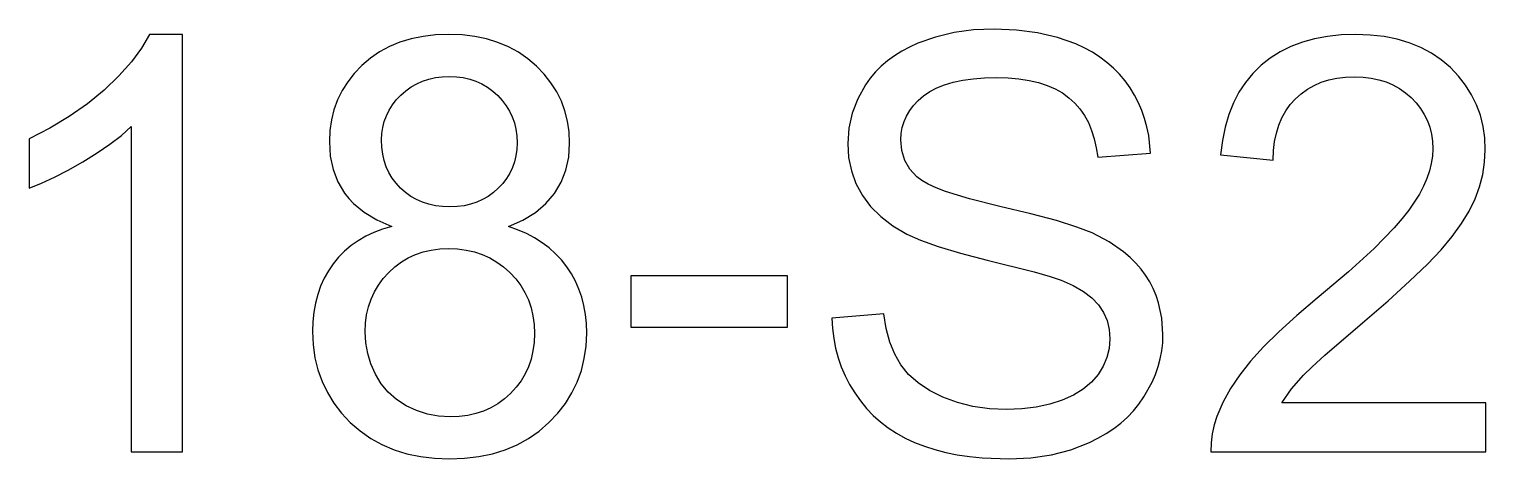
# Model space of a CAD drawing. Header units: millimetres. Extents: x -2.51 to 2.51, y -0.74 to 0.74.
import ezdxf

# ---------------------------------------------------------------- set-up
doc = ezdxf.new("R2010")
doc.units = ezdxf.units.MM
doc.layers.add('LASER_MARK', color=7, linetype='Continuous')

msp = doc.modelspace()

# ---------------------------------------------------------------- linework, layer by layer
at = {"layer": 'LASER_MARK'}
for points in [[(-1.979492, -0.71582), (-1.979492, 0.72168), (-2.092773, 0.72168), (-2.119751, 0.674927), (-2.154785, 0.627441), (-2.197876, 0.579224), (-2.249023, 0.530273), (-2.306519, 0.482788), (-2.368652, 0.438965), (-2.435425, 0.398804), (-2.506836, 0.362305), (-2.506836, 0.192383), (-2.464508, 0.209412), (-2.419556, 0.230225), (-2.371979, 0.254822), (-2.321777, 0.283203), (-2.272736, 0.313477), (-2.228638, 0.34375), (-2.189484, 0.374023), (-2.155273, 0.404297), (-2.155273, -0.71582)], [(-1.420898, 0.174805), (-1.40683, 0.156784), (-1.390991, 0.139832), (-1.354004, 0.109131), (-1.309937, 0.082703), (-1.258789, 0.060547), (-1.290565, 0.051064), (-1.320465, 0.039703), (-1.348488, 0.026466), (-1.374634, 0.011353), (-1.398903, -0.005638), (-1.421295, -0.024506), (-1.441811, -0.04525), (-1.460449, -0.067871), (-1.477043, -0.09214), (-1.491425, -0.117828), (-1.503593, -0.144936), (-1.51355, -0.173462), (-1.521294, -0.203407), (-1.526825, -0.234772), (-1.530144, -0.267555), (-1.53125, -0.301758), (-1.529221, -0.347664), (-1.523132, -0.391632), (-1.512985, -0.433662), (-1.498779, -0.473755), (-1.480515, -0.511909), (-1.458191, -0.548126), (-1.431808, -0.582405), (-1.401367, -0.614746), (-1.367615, -0.644157), (-1.331299, -0.669647), (-1.292419, -0.691216), (-1.250977, -0.708862), (-1.20697, -0.722588), (-1.1604, -0.732391), (-1.111267, -0.738274), (-1.05957, -0.740234), (-1.007874, -0.738281), (-0.95874, -0.732422), (-0.91217, -0.722656), (-0.868164, -0.708984), (-0.826721, -0.691406), (-0.787842, -0.669922), (-0.751526, -0.644531), (-0.717773, -0.615234), (-0.687332, -0.583069), (-0.66095, -0.549072), (-0.638626, -0.513245), (-0.620361, -0.475586), (-0.606155, -0.436096), (-0.596008, -0.394775), (-0.58992, -0.351624), (-0.587891, -0.306641), (-0.588966, -0.274017), (-0.592194, -0.242554), (-0.597572, -0.21225), (-0.605103, -0.183105), (-0.614784, -0.155121), (-0.626617, -0.128296), (-0.640602, -0.102631), (-0.656738, -0.078125), (-0.674934, -0.055023), (-0.695099, -0.033569), (-0.717232, -0.013763), (-0.741333, 0.004395), (-0.767403, 0.020905), (-0.795441, 0.035767), (-0.825447, 0.048981), (-0.857422, 0.060547), (-0.807587, 0.082672), (-0.764526, 0.109009), (-0.728241, 0.139557), (-0.69873, 0.174316), (-0.675873, 0.212799), (-0.659546, 0.254517), (-0.64975, 0.299469), (-0.646484, 0.347656), (-0.64827, 0.385979), (-0.653625, 0.422821), (-0.662552, 0.458183), (-0.675049, 0.492065), (-0.691116, 0.524467), (-0.710754, 0.555389), (-0.733963, 0.584831), (-0.760742, 0.612793), (-0.790451, 0.638313), (-0.822449, 0.660431), (-0.856735, 0.679146), (-0.893311, 0.694458), (-0.932175, 0.706367), (-0.973328, 0.714874), (-1.016769, 0.719978), (-1.0625, 0.72168), (-1.107971, 0.720016), (-1.151123, 0.715027), (-1.191956, 0.706711), (-1.230469, 0.695068), (-1.266663, 0.680099), (-1.300537, 0.661804), (-1.332092, 0.640182), (-1.361328, 0.615234), (-1.38765, 0.587845), (-1.410461, 0.558899), (-1.429764, 0.528397), (-1.445557, 0.496338), (-1.45784, 0.462723), (-1.466614, 0.427551), (-1.471878, 0.390823), (-1.473633, 0.352539), (-1.470337, 0.302612), (-1.460449, 0.256348), (-1.44397, 0.213745)], [(0.43457, -0.240234), (0.255859, -0.255859), (0.257942, -0.291283), (0.262238, -0.325775), (0.268745, -0.359337), (0.277466, -0.391968), (0.288399, -0.423668), (0.301544, -0.454437), (0.316902, -0.484276), (0.334473, -0.513184), (0.354034, -0.540733), (0.375366, -0.566498), (0.398468, -0.590477), (0.42334, -0.612671), (0.449982, -0.63308), (0.478394, -0.651703), (0.508575, -0.668541), (0.540527, -0.683594), (0.574348, -0.696869), (0.610138, -0.708374), (0.647896, -0.718109), (0.687622, -0.726074), (0.729317, -0.732269), (0.77298, -0.736694), (0.866211, -0.740234), (0.940948, -0.736725), (1.011841, -0.726196), (1.078888, -0.708649), (1.14209, -0.684082), (1.171837, -0.669342), (1.199799, -0.653198), (1.225975, -0.635651), (1.250366, -0.616699), (1.272972, -0.596344), (1.293793, -0.574585), (1.312828, -0.551422), (1.330078, -0.526855), (1.358704, -0.475494), (1.369949, -0.449196), (1.37915, -0.422485), (1.386307, -0.395363), (1.391418, -0.367828), (1.394485, -0.339882), (1.395508, -0.311523), (1.391785, -0.255585), (1.380615, -0.203003), (1.372238, -0.177971), (1.362, -0.153778), (1.349899, -0.130424), (1.335938, -0.10791), (1.320023, -0.086296), (1.302063, -0.065643), (1.282059, -0.045952), (1.26001, -0.027222), (1.209778, 0.007355), (1.151367, 0.038086), (1.099335, 0.058441), (1.029175, 0.080444), (0.940887, 0.104095), (0.834473, 0.129395), (0.730011, 0.155365), (0.647583, 0.18103), (0.614632, 0.193748), (0.587189, 0.20639), (0.565254, 0.218956), (0.548828, 0.231445), (0.524475, 0.258057), (0.50708, 0.288086), (0.496643, 0.321533), (0.493164, 0.358398), (0.494392, 0.380211), (0.498077, 0.401215), (0.504219, 0.42141), (0.512817, 0.440796), (0.523872, 0.459373), (0.537384, 0.477142), (0.553352, 0.494102), (0.571777, 0.510254), (0.592888, 0.525017), (0.616913, 0.537811), (0.643852, 0.548637), (0.673706, 0.557495), (0.706474, 0.564384), (0.742157, 0.569305), (0.780754, 0.572258), (0.822266, 0.573242), (0.862267, 0.572159), (0.89975, 0.568909), (0.934715, 0.563492), (0.967163, 0.555908), (0.997093, 0.546158), (1.024506, 0.534241), (1.0494, 0.520157), (1.071777, 0.503906), (1.091805, 0.485535), (1.10965, 0.465088), (1.125313, 0.442566), (1.138794, 0.417969), (1.150093, 0.391296), (1.15921, 0.362549), (1.166145, 0.331726), (1.170898, 0.298828), (1.352539, 0.3125), (1.346313, 0.37384), (1.340363, 0.403275), (1.33252, 0.431885), (1.322784, 0.459671), (1.311157, 0.486633), (1.297638, 0.512772), (1.282227, 0.538086), (1.264992, 0.562233), (1.246002, 0.584869), (1.225258, 0.605995), (1.202759, 0.62561), (1.178505, 0.643715), (1.152496, 0.660309), (1.124733, 0.675392), (1.095215, 0.688965), (1.032074, 0.711395), (0.964233, 0.727417), (0.891693, 0.73703), (0.814453, 0.740234), (0.743835, 0.737183), (0.676514, 0.728027), (0.612488, 0.712769), (0.551758, 0.691406), (0.523102, 0.67849), (0.496216, 0.664154), (0.4711, 0.648399), (0.447754, 0.631226), (0.426178, 0.612633), (0.406372, 0.592621), (0.388336, 0.57119), (0.37207, 0.54834), (0.345154, 0.500336), (0.325928, 0.450562), (0.314392, 0.399017), (0.310547, 0.345703), (0.31369, 0.297577), (0.32312, 0.251831), (0.338837, 0.208466), (0.36084, 0.16748), (0.389252, 0.129303), (0.424194, 0.09436), (0.465668, 0.062653), (0.513672, 0.03418), (0.560608, 0.012848), (0.622314, -0.009155), (0.698792, -0.03183), (0.790039, -0.055176), (0.952393, -0.096313), (1.007385, -0.112213), (1.044922, -0.125), (1.08667, -0.143097), (1.12207, -0.163208), (1.151123, -0.185333), (1.173828, -0.209473), (1.190918, -0.235687), (1.203125, -0.264038), (1.210449, -0.294525), (1.212891, -0.327148), (1.210358, -0.359711), (1.202759, -0.390991), (1.190094, -0.42099), (1.172363, -0.449707), (1.149445, -0.476288), (1.121216, -0.499878), (1.087677, -0.520477), (1.048828, -0.538086), (1.005737, -0.552185), (0.959473, -0.562256), (0.910034, -0.568298), (0.857422, -0.570312), (0.797913, -0.567657), (0.741455, -0.559692), (0.688049, -0.546417), (0.637695, -0.527832), (0.592072, -0.504944), (0.552856, -0.47876), (0.52005, -0.44928), (0.493652, -0.416504), (0.472565, -0.379669), (0.455688, -0.338013), (0.443024, -0.291534)], [(2.506836, -0.546875), (1.804688, -0.546875), (1.837891, -0.499146), (1.878906, -0.45166), (1.908447, -0.422638), (1.952148, -0.382935), (2.082031, -0.271484), (2.170013, -0.195679), (2.244507, -0.128418), (2.305511, -0.069702), (2.353027, -0.019531), (2.3909, 0.025818), (2.422974, 0.070068), (2.449249, 0.11322), (2.469727, 0.155273), (2.485107, 0.19696), (2.496094, 0.239014), (2.502686, 0.281433), (2.504883, 0.324219), (2.503006, 0.365601), (2.497375, 0.405273), (2.487991, 0.443237), (2.474854, 0.479492), (2.457962, 0.514038), (2.437317, 0.546875), (2.412918, 0.578003), (2.384766, 0.607422), (2.353394, 0.634201), (2.319336, 0.65741), (2.282593, 0.677048), (2.243164, 0.693115), (2.20105, 0.705612), (2.15625, 0.714539), (2.108765, 0.719894), (2.058594, 0.72168), (2.008865, 0.720024), (1.961731, 0.715057), (1.917191, 0.706779), (1.875244, 0.69519), (1.835892, 0.68029), (1.799133, 0.662079), (1.764969, 0.640556), (1.733398, 0.615723), (1.704727, 0.58773), (1.67926, 0.556732), (1.656998, 0.522728), (1.637939, 0.485718), (1.622086, 0.445702), (1.609436, 0.402679), (1.599991, 0.356651), (1.59375, 0.307617), (1.774414, 0.289062), (1.775833, 0.321838), (1.779602, 0.352783), (1.785721, 0.381897), (1.794189, 0.40918), (1.805008, 0.434631), (1.818176, 0.458252), (1.833694, 0.480042), (1.851562, 0.5), (1.871399, 0.517853), (1.892822, 0.533325), (1.915833, 0.546417), (1.94043, 0.557129), (1.966614, 0.56546), (1.994385, 0.571411), (2.023743, 0.574982), (2.054688, 0.576172), (2.084007, 0.57505), (2.111908, 0.571686), (2.13839, 0.566078), (2.163452, 0.558228), (2.187096, 0.548134), (2.20932, 0.535797), (2.230125, 0.521217), (2.249512, 0.504395), (2.267021, 0.485939), (2.282196, 0.466461), (2.295036, 0.445961), (2.305542, 0.424438), (2.313713, 0.401894), (2.31955, 0.378326), (2.323051, 0.353737), (2.324219, 0.328125), (2.322937, 0.303032), (2.319092, 0.277557), (2.312683, 0.251701), (2.303711, 0.225464), (2.292175, 0.198845), (2.278076, 0.171844), (2.242188, 0.116699), (2.219315, 0.087502), (2.191711, 0.055817), (2.122314, -0.015015), (2.033997, -0.095795), (1.926758, -0.186523), (1.855988, -0.246216), (1.794067, -0.302246), (1.740997, -0.354614), (1.696777, -0.40332), (1.659698, -0.450378), (1.628052, -0.497803), (1.601837, -0.545593), (1.581055, -0.59375), (1.57135, -0.623352), (1.564697, -0.653564), (1.561096, -0.684387), (1.560547, -0.71582), (2.506836, -0.71582)], [(-1.228516, 0.192383), (-1.243851, 0.209076), (-1.257141, 0.226929), (-1.268387, 0.245941), (-1.277588, 0.266113), (-1.284744, 0.287445), (-1.289856, 0.309937), (-1.292923, 0.333588), (-1.293945, 0.358398), (-1.292908, 0.380463), (-1.289795, 0.401733), (-1.284607, 0.422211), (-1.277344, 0.441895), (-1.268005, 0.460785), (-1.256592, 0.478882), (-1.243103, 0.496185), (-1.227539, 0.512695), (-1.210403, 0.527802), (-1.1922, 0.540894), (-1.172928, 0.551971), (-1.152588, 0.561035), (-1.13118, 0.568085), (-1.108704, 0.57312), (-1.085159, 0.576141), (-1.060547, 0.577148), (-1.036156, 0.576118), (-1.012787, 0.573029), (-0.99044, 0.567879), (-0.969116, 0.560669), (-0.948814, 0.551399), (-0.929535, 0.54007), (-0.911278, 0.52668), (-0.894043, 0.51123), (-0.878365, 0.49427), (-0.864777, 0.476349), (-0.853279, 0.457466), (-0.843872, 0.437622), (-0.836555, 0.416817), (-0.831329, 0.39505), (-0.828194, 0.372322), (-0.827148, 0.348633), (-0.828163, 0.32589), (-0.831207, 0.304047), (-0.836281, 0.283104), (-0.843384, 0.263062), (-0.852516, 0.243919), (-0.863678, 0.225677), (-0.876869, 0.208336), (-0.89209, 0.191895), (-0.908897, 0.176903), (-0.926849, 0.16391), (-0.945946, 0.152916), (-0.966187, 0.143921), (-0.987572, 0.136925), (-1.010101, 0.131927), (-1.033775, 0.128929), (-1.058594, 0.12793), (-1.084106, 0.128937), (-1.108398, 0.131958), (-1.13147, 0.136993), (-1.15332, 0.144043), (-1.17395, 0.153107), (-1.193359, 0.164185), (-1.211548, 0.177277)], [(-1.314941, -0.448242), (-1.330536, -0.412781), (-1.341675, -0.376709), (-1.348358, -0.340027), (-1.350586, -0.302734), (-1.349312, -0.272614), (-1.34549, -0.243774), (-1.339119, -0.216217), (-1.3302, -0.189941), (-1.318733, -0.164948), (-1.304718, -0.141235), (-1.288155, -0.118805), (-1.269043, -0.097656), (-1.247993, -0.07843), (-1.225616, -0.061768), (-1.201912, -0.047668), (-1.17688, -0.036133), (-1.15052, -0.027161), (-1.122833, -0.020752), (-1.093819, -0.016907), (-1.063477, -0.015625), (-1.032402, -0.016922), (-1.002655, -0.020813), (-0.974236, -0.027298), (-0.947144, -0.036377), (-0.921379, -0.04805), (-0.896942, -0.062317), (-0.873833, -0.079178), (-0.852051, -0.098633), (-0.832253, -0.120071), (-0.815094, -0.142883), (-0.800575, -0.167068), (-0.788696, -0.192627), (-0.779457, -0.219559), (-0.772858, -0.247864), (-0.768898, -0.277542), (-0.767578, -0.308594), (-0.76886, -0.339157), (-0.772705, -0.368347), (-0.779114, -0.396164), (-0.788086, -0.422607), (-0.799622, -0.447678), (-0.813721, -0.471375), (-0.830383, -0.493698), (-0.849609, -0.514648), (-0.870804, -0.533646), (-0.893372, -0.55011), (-0.917313, -0.564041), (-0.942627, -0.575439), (-0.969315, -0.584305), (-0.997375, -0.590637), (-1.02681, -0.594437), (-1.057617, -0.595703), (-1.097473, -0.593292), (-1.135986, -0.58606), (-1.173157, -0.574005), (-1.208984, -0.557129), (-1.241974, -0.535858), (-1.27063, -0.51062), (-1.294952, -0.481415)], [(-0.436523, -0.286133), (0.103516, -0.286133), (0.103516, -0.109375), (-0.436523, -0.109375)]]:
    msp.add_lwpolyline(points, close=True, dxfattribs=at)

doc.saveas('drawing.dxf')
